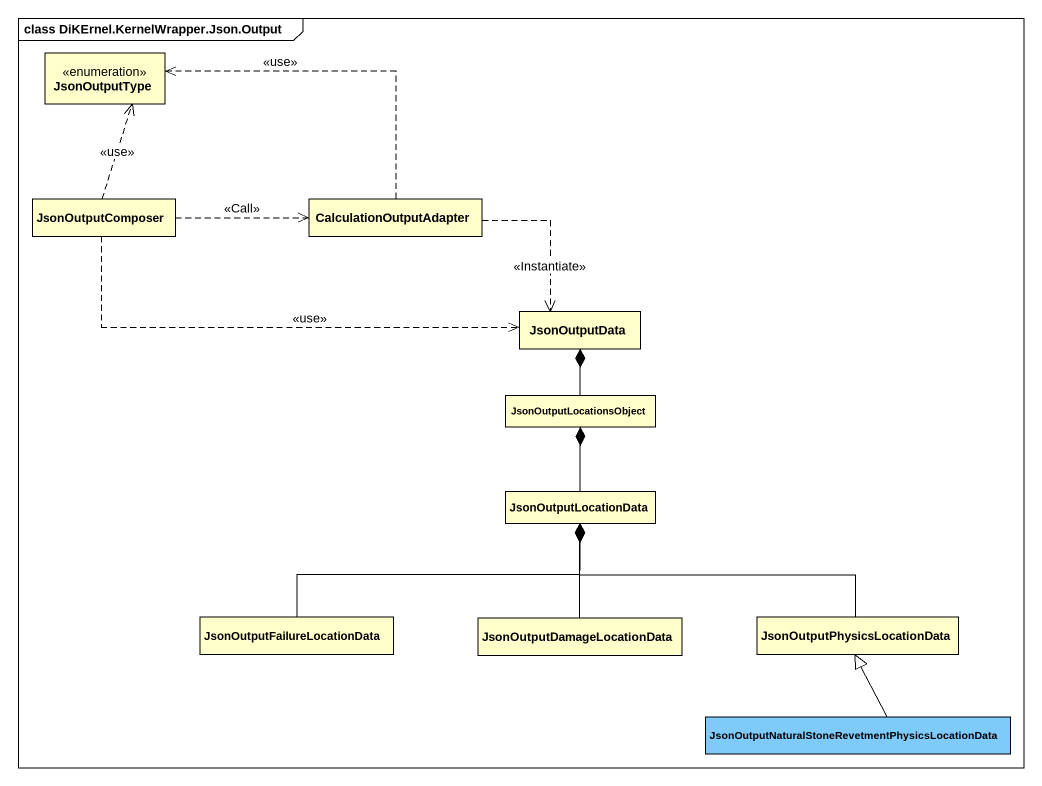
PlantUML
@startuml
mainframe class DiKErnel.KernelWrapper.Json.Output
hide circle
hide empty members
enum JsonOutputType
class JsonOutputComposer
class CalculationOutputAdapter
class JsonOutputData
class JsonOutputLocationsObject
class JsonOutputLocationData
class "JsonOutputFailureLocationData" as JsonOutputFailureLocationDat
class JsonOutputDamageLocationData
class "JsonOutputPhysicsLocationData" as JsonOutputPhysicsLocationDat
class "JsonOutputNaturalStoneRevetmentPhysicsLocationData" as JsonOutputNaturalStoneRevetm #7ECAF9
JsonOutputComposer .up.> JsonOutputType : <<use>>
JsonOutputComposer .right.> CalculationOutputAdapter : <<Call>>
JsonOutputComposer .right.> JsonOutputData : <<use>>
CalculationOutputAdapter .left.> JsonOutputType : <<use>>
CalculationOutputAdapter ..> JsonOutputData : <<Instantiate>>
JsonOutputLocationsObject -up-* JsonOutputData
JsonOutputLocationData -up-* JsonOutputLocationsObject
JsonOutputFailureLocationDat -right-* JsonOutputLocationData
JsonOutputDamageLocationData -up-* JsonOutputLocationData
JsonOutputPhysicsLocationDat -left-* JsonOutputLocationData
JsonOutputNaturalStoneRevetm -up-|> JsonOutputPhysicsLocationDat
@enduml
